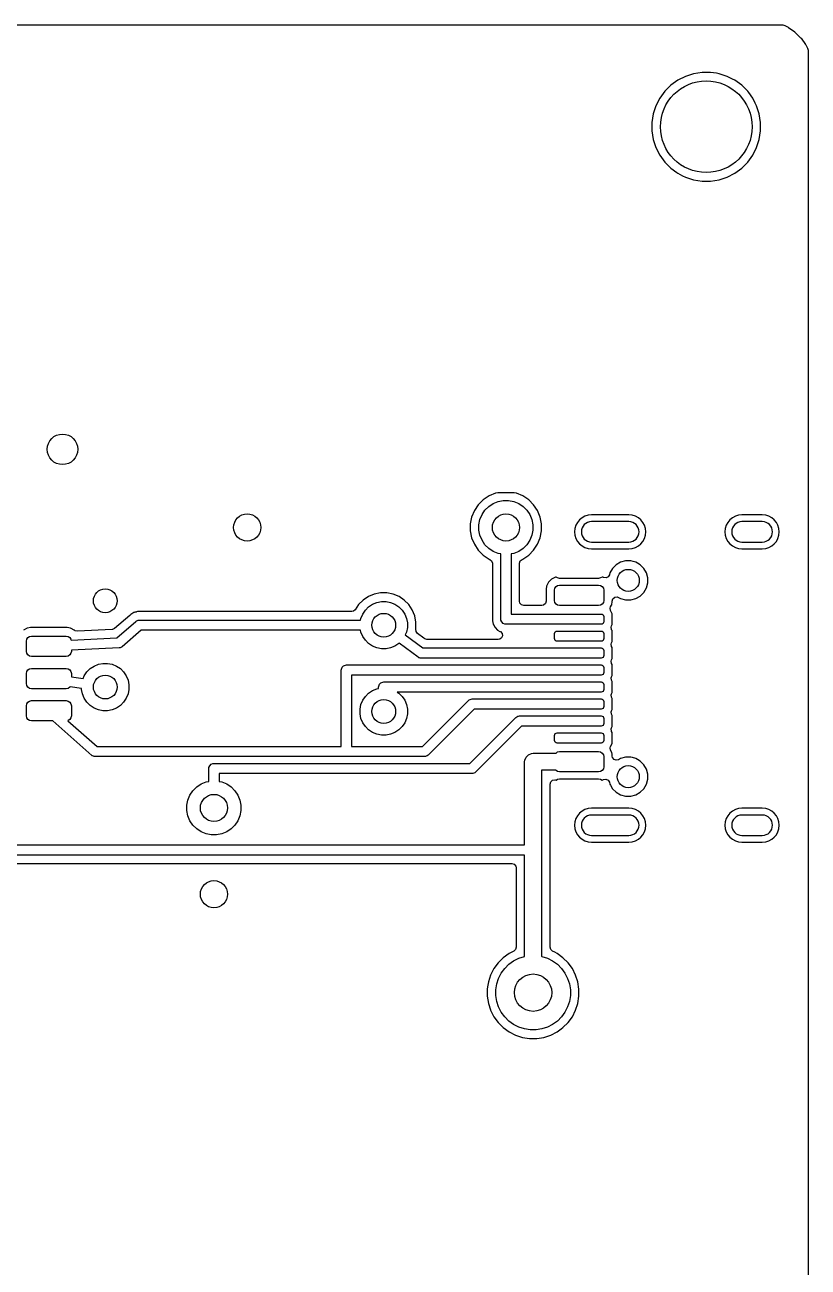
# Model space of a CAD drawing. Header units: millimetres. Extents: x 100.5 to 189.5, y -171.6 to -100.5.
# Drawn here: x 166.43 to 189.5, y -137.08 to -100.5 of the extents above; entities that cross this region are included whole.
import ezdxf

# ---------------------------------------------------------------- set-up
doc = ezdxf.new("R2010")
doc.units = ezdxf.units.MM
doc.layers.add('F.Cu', color=52, linetype='CONTINUOUS', true_color=0xb8bb26)

msp = doc.modelspace()

# ---------------------------------------------------------------- linework, layer by layer
at = {"layer": 'F.Cu', "linetype": 'CONTINUOUS'}
for p, q in [((158.624, -100.5), (188.758445, -100.5)), ((188.758445, -100.5), (188.817872, -100.515168)), ((188.817872, -100.515168), (188.911036, -100.566039)), ((188.911036, -100.566039), (188.925919, -100.575604)), ((188.925919, -100.575604), (189.105836, -100.710288)), ((189.105836, -100.710288), (189.119207, -100.721874)), ((189.119207, -100.721874), (189.278125, -100.880792)), ((189.278125, -100.880792), (189.289711, -100.894163)), ((189.289711, -100.894163), (189.424395, -101.07408)), ((189.424395, -101.07408), (189.43396, -101.088963)), ((189.43396, -101.088963), (189.484832, -101.182127)), ((189.484832, -101.182127), (189.5, -101.241554)), ((189.5, -101.241554), (189.5, -170.758445)), ((185.885616, -102.01676), (185.661151, -102.131132)), ((186.125214, -101.93891), (185.885616, -102.01676)), ((186.249626, -101.919205), (186.125214, -101.93891)), ((186.374038, -101.8995), (186.249626, -101.919205)), ((186.625962, -101.8995), (186.374038, -101.8995)), ((186.804633, -101.927799), (186.625962, -101.8995)), ((186.874785, -101.93891), (186.804633, -101.927799)), ((187.114383, -102.01676), (186.874785, -101.93891)), ((187.268747, -102.095413), (187.114383, -102.01676)), ((185.457345, -102.279205), (185.279205, -102.457345)), ((185.45735, -102.279201), (185.457345, -102.279205)), ((185.661151, -102.131132), (185.45735, -102.279201)), ((187.338845, -102.13113), (187.268747, -102.095413)), ((187.338847, -102.131131), (187.338845, -102.13113)), ((187.338848, -102.131132), (187.338847, -102.131131)), ((187.542649, -102.279201), (187.338848, -102.131132)), ((187.542654, -102.279205), (187.542649, -102.279201)), ((187.720794, -102.457345), (187.542654, -102.279205)), ((185.131132, -102.661151), (185.01676, -102.885616)), ((185.279201, -102.45735), (185.131132, -102.661151)), ((185.279205, -102.457345), (185.279201, -102.45735)), ((187.720798, -102.45735), (187.720794, -102.457345)), ((187.749267, -102.496535), (187.720798, -102.45735)), ((187.86887, -102.661155), (187.749267, -102.496535)), ((187.941747, -102.804184), (187.86887, -102.661155)), ((184.93891, -103.125214), (184.8995, -103.374038)), ((185.01676, -102.885616), (184.93891, -103.125214)), ((187.983239, -102.885616), (187.941747, -102.804184)), ((187.983239, -102.885618), (187.983239, -102.885616)), ((187.983241, -102.885621), (187.983239, -102.885618)), ((188.06109, -103.125215), (187.983241, -102.885621)), ((188.1005, -103.374038), (188.06109, -103.125215)), ((184.8995, -103.374038), (184.8995, -103.625961)), ((188.1005, -103.625962), (188.1005, -103.374038)), ((184.8995, -103.625961), (184.93891, -103.874785)), ((184.93891, -103.874785), (185.01676, -104.114383)), ((187.983241, -104.114379), (188.06109, -103.874785)), ((188.06109, -103.874785), (188.1005, -103.625962)), ((185.01676, -104.114383), (185.131132, -104.338848)), ((187.86887, -104.338845), (187.983241, -104.114379)), ((185.131132, -104.338848), (185.279201, -104.542649)), ((185.279201, -104.542649), (185.279205, -104.542654)), ((185.279205, -104.542654), (185.457345, -104.720794)), ((187.542656, -104.720793), (187.720793, -104.542656)), ((187.720793, -104.542656), (187.86887, -104.338845)), ((185.457345, -104.720794), (185.45735, -104.720798)), ((185.45735, -104.720798), (185.635117, -104.849952)), ((185.635117, -104.849952), (185.661155, -104.86887)), ((185.661155, -104.86887), (185.804184, -104.941747)), ((185.804184, -104.941747), (185.885616, -104.983239)), ((185.885616, -104.983239), (185.885618, -104.983239)), ((185.885618, -104.983239), (185.885621, -104.983241)), ((185.885621, -104.983241), (186.125215, -105.06109)), ((186.874785, -105.06109), (187.114379, -104.983241)), ((187.114379, -104.983241), (187.338845, -104.86887)), ((187.338845, -104.86887), (187.542656, -104.720793)), ((186.125215, -105.06109), (186.374038, -105.1005)), ((186.374038, -105.1005), (186.374039, -105.1005)), ((186.374039, -105.1005), (186.625961, -105.1005)), ((186.625961, -105.1005), (186.625962, -105.1005)), ((186.625962, -105.1005), (186.874785, -105.06109)), ((179.930342, -114.484024), (179.784024, -114.630342)), ((180.102403, -114.369058), (179.930342, -114.484024)), ((180.293579, -114.28987), (180.102403, -114.369058)), ((180.293587, -114.289868), (180.293579, -114.28987)), ((180.359787, -114.2767), (180.293587, -114.289868)), ((180.840212, -114.2767), (180.359787, -114.2767)), ((180.367772, -114.534448), (180.521586, -114.503852)), ((180.521586, -114.503852), (180.678414, -114.503852)), ((180.678414, -114.503852), (180.832228, -114.534448)), ((180.906412, -114.289868), (180.840212, -114.2767)), ((180.90642, -114.28987), (180.906412, -114.289868)), ((181.097598, -114.369059), (180.90642, -114.28987)), ((181.183626, -114.426541), (181.097598, -114.369059)), ((181.269657, -114.484024), (181.183626, -114.426541)), ((181.415975, -114.630342), (181.269657, -114.484024)), ((179.669058, -114.802403), (179.58987, -114.993579)), ((179.784024, -114.630342), (179.669058, -114.802403)), ((179.894463, -114.922883), (179.981592, -114.792485)), ((179.981592, -114.792485), (180.092485, -114.681592)), ((180.092485, -114.681592), (180.222883, -114.594463)), ((180.222883, -114.594463), (180.367772, -114.534448)), ((180.832228, -114.534448), (180.977117, -114.594463)), ((180.977117, -114.594463), (181.107515, -114.681592)), ((181.107515, -114.681592), (181.218408, -114.792485)), ((181.218408, -114.792485), (181.305537, -114.922883)), ((181.415977, -114.630345), (181.415975, -114.630342)), ((181.530941, -114.802402), (181.415977, -114.630345)), ((181.61013, -114.99358), (181.530941, -114.802402)), ((179.589868, -114.993587), (179.5495, -115.19653)), ((179.5495, -115.19653), (179.5495, -115.403469)), ((179.58987, -114.993579), (179.589868, -114.993587)), ((179.803852, -115.221586), (179.834448, -115.067772)), ((179.803852, -115.378414), (179.803852, -115.221586)), ((179.834448, -115.067772), (179.894463, -114.922883)), ((181.305537, -114.922883), (181.365552, -115.067772)), ((181.365552, -115.067772), (181.396148, -115.221586)), ((181.396148, -115.221586), (181.396148, -115.378414)), ((181.6505, -115.196535), (181.61013, -114.99358)), ((181.6505, -115.403465), (181.6505, -115.196535)), ((184.22, -114.93), (183.12, -114.93)), ((184.22, -115.13), (183.12, -115.13)), ((188.15, -114.93), (187.55, -114.93)), ((188.15, -115.13), (187.55, -115.13)), ((179.5495, -115.403469), (179.589868, -115.606412)), ((179.834448, -115.532228), (179.803852, -115.378414)), ((179.894463, -115.677117), (179.834448, -115.532228)), ((181.365552, -115.532228), (181.305537, -115.677117)), ((181.396148, -115.378414), (181.365552, -115.532228)), ((181.61013, -115.60642), (181.6505, -115.403465)), ((179.589868, -115.606412), (179.58987, -115.60642)), ((179.58987, -115.60642), (179.669058, -115.797596)), ((179.669058, -115.797596), (179.784024, -115.969657)), ((179.981592, -115.807515), (179.894463, -115.677117)), ((180.092485, -115.918408), (179.981592, -115.807515)), ((180.222883, -116.005537), (180.092485, -115.918408)), ((181.107515, -115.918408), (180.977117, -116.005537)), ((181.218408, -115.807515), (181.107515, -115.918408)), ((181.305537, -115.677117), (181.218408, -115.807515)), ((181.415977, -115.969655), (181.530941, -115.797598)), ((181.530941, -115.797598), (181.61013, -115.60642)), ((183.12, -115.73), (184.22, -115.73)), ((183.12, -115.93), (184.22, -115.93)), ((187.55, -115.73), (188.15, -115.73)), ((187.55, -115.93), (188.15, -115.93)), ((179.784024, -115.969657), (179.930342, -116.115975)), ((179.930342, -116.115975), (179.930345, -116.115977)), ((179.930345, -116.115977), (180.102402, -116.230941)), ((180.102402, -116.230941), (180.122952, -116.239453)), ((180.122952, -116.239453), (180.177356, -116.283293)), ((180.177356, -116.283293), (180.199421, -116.349587)), ((180.367772, -116.065552), (180.222883, -116.005537)), ((180.45, -116.081908), (180.367772, -116.065552)), ((180.45, -118), (180.45, -116.081908)), ((180.832228, -116.065552), (180.75, -116.081908)), ((180.75, -116.081908), (180.75, -117.85)), ((180.977117, -116.005537), (180.832228, -116.065552)), ((181.0005, -116.354014), (181.020185, -116.286975)), ((181.020185, -116.286975), (181.072989, -116.24122)), ((181.072989, -116.24122), (181.077048, -116.239453)), ((181.077048, -116.239453), (181.097598, -116.230941)), ((181.097598, -116.230941), (181.269655, -116.115977)), ((181.269655, -116.115977), (181.415977, -115.969655)), ((183.977863, -116.323719), (183.846635, -116.399485)), ((184.124234, -116.2845), (183.977863, -116.323719)), ((184.275766, -116.2845), (184.124234, -116.2845)), ((184.34895, -116.304109), (184.275766, -116.2845)), ((184.422136, -116.323719), (184.34895, -116.304109)), ((184.474607, -116.354014), (184.422136, -116.323719)), ((180.199421, -116.349587), (180.1995, -116.354014)), ((180.1995, -116.354014), (180.1995, -117.947273)), ((181.0005, -117.4755), (181.0005, -116.354014)), ((183.648494, -116.694686), (183.612128, -116.754347)), ((183.650831, -116.685966), (183.648494, -116.694686)), ((183.663719, -116.637865), (183.650831, -116.685966)), ((183.739485, -116.506635), (183.663719, -116.637865)), ((183.739487, -116.506632), (183.739485, -116.506635)), ((183.846632, -116.399487), (183.739487, -116.506632)), ((183.846635, -116.399485), (183.846632, -116.399487)), ((184.553365, -116.399485), (184.474607, -116.354014)), ((184.660515, -116.506635), (184.553365, -116.399485)), ((184.736281, -116.637865), (184.660515, -116.506635)), ((184.7755, -116.784234), (184.736281, -116.637865)), ((181.794352, -117.024698), (181.7795, -117.118475)), ((181.839667, -116.935765), (181.794352, -117.024698)), ((181.85195, -116.911658), (181.839667, -116.935765)), ((181.851951, -116.911657), (181.85195, -116.911658)), ((181.851954, -116.911652), (181.851951, -116.911657)), ((181.941652, -116.821954), (181.851954, -116.911652)), ((181.941657, -116.821951), (181.941652, -116.821954)), ((181.941658, -116.82195), (181.941657, -116.821951)), ((182.054696, -116.764354), (181.941658, -116.82195)), ((182.041418, -117.092597), (182.073934, -117.043934)), ((182.067519, -116.762323), (182.054696, -116.764354)), ((182.080274, -116.760302), (182.067519, -116.762323)), ((182.073934, -117.043934), (182.122597, -117.011418)), ((182.122597, -116.788582), (182.080274, -116.760302)), ((182.18, -116.8), (182.122597, -116.788582)), ((182.122597, -117.011418), (182.18, -117)), ((183.33, -116.8), (182.18, -116.8)), ((182.18, -117), (183.33, -117)), ((183.387403, -116.788582), (183.33, -116.8)), ((183.33, -117), (183.387403, -117.011418)), ((183.429726, -116.760301), (183.387403, -116.788582)), ((183.387403, -117.011418), (183.436066, -117.043934)), ((183.455301, -116.764352), (183.429726, -116.760301)), ((183.436066, -117.043934), (183.468582, -117.092597)), ((183.455302, -116.764353), (183.455301, -116.764352)), ((183.472426, -116.773078), (183.455302, -116.764353)), ((183.479906, -116.77658), (183.472426, -116.773078)), ((183.549281, -116.784875), (183.479906, -116.77658)), ((183.612128, -116.754347), (183.549281, -116.784875)), ((184.736281, -117.082135), (184.7755, -116.935766)), ((184.7755, -116.935766), (184.7755, -116.784234)), ((176.549762, -117.337681), (176.394092, -117.441697)), ((176.549771, -117.337676), (176.549762, -117.337681)), ((176.722748, -117.266027), (176.549771, -117.337676)), ((176.722756, -117.266025), (176.722748, -117.266027)), ((176.906379, -117.2295), (176.722756, -117.266025)), ((176.906384, -117.2295), (176.906379, -117.2295)), ((177.093616, -117.2295), (176.906384, -117.2295)), ((177.09362, -117.2295), (177.093616, -117.2295)), ((177.277243, -117.266025), (177.09362, -117.2295)), ((177.277251, -117.266027), (177.277243, -117.266025)), ((177.450228, -117.337676), (177.277251, -117.266027)), ((177.450237, -117.337681), (177.450228, -117.337676)), ((177.605907, -117.441697), (177.450237, -117.337681)), ((181.7795, -117.118475), (181.779501, -117.4755)), ((182.03, -117.15), (182.041418, -117.092597)), ((182.03, -117.45), (182.03, -117.15)), ((183.468582, -117.092597), (183.48, -117.15)), ((183.48, -117.15), (183.48, -117.45)), ((183.730499, -117.468242), (183.75018, -117.401205)), ((183.75018, -117.401205), (183.802981, -117.355447)), ((183.802981, -117.355447), (183.872139, -117.3455)), ((183.872139, -117.3455), (183.916499, -117.360852)), ((183.916499, -117.360852), (183.977861, -117.396279)), ((183.977861, -117.396279), (183.977862, -117.396279)), ((183.977862, -117.396279), (183.977865, -117.396281)), ((183.977865, -117.396281), (184.124234, -117.4355)), ((184.275766, -117.4355), (184.422135, -117.396281)), ((184.422135, -117.396281), (184.553365, -117.320515)), ((184.553365, -117.320515), (184.660515, -117.213365)), ((184.660515, -117.213365), (184.736281, -117.082135)), ((169.672385, -117.796731), (169.670024, -117.797878)), ((169.672397, -117.796726), (169.672385, -117.796731)), ((169.705806, -117.790284), (169.672397, -117.796726)), ((169.714418, -117.788303), (169.705806, -117.790284)), ((169.74727, -117.7795), (169.714418, -117.788303)), ((169.74989, -117.7795), (169.74727, -117.7795)), ((169.773369, -117.777257), (169.74989, -117.7795)), ((169.77594, -117.77676), (169.773369, -117.777257)), ((169.809878, -117.779185), (169.77594, -117.77676)), ((169.818712, -117.7795), (169.809878, -117.779185)), ((176.058169, -117.7795), (169.818712, -117.7795)), ((176.107659, -117.769196), (176.058169, -117.7795)), ((176.161271, -117.724391), (176.107659, -117.769196)), ((176.261697, -117.574092), (176.161271, -117.724391)), ((176.2617, -117.574088), (176.261697, -117.574092)), ((176.394088, -117.4417), (176.2617, -117.574088)), ((176.382655, -117.850022), (176.458893, -117.735925)), ((176.394092, -117.441697), (176.394088, -117.4417)), ((176.458893, -117.735925), (176.555925, -117.638893)), ((176.555925, -117.638893), (176.670022, -117.562655)), ((176.670022, -117.562655), (176.796801, -117.510142)), ((176.796801, -117.510142), (176.931388, -117.483371)), ((176.931388, -117.483371), (177.068612, -117.483371)), ((177.068612, -117.483371), (177.203199, -117.510142)), ((177.203199, -117.510142), (177.329978, -117.562655)), ((177.329978, -117.562655), (177.444075, -117.638893)), ((177.444075, -117.638893), (177.541107, -117.735925)), ((177.541107, -117.735925), (177.617345, -117.850022)), ((177.605911, -117.4417), (177.605907, -117.441697)), ((177.738299, -117.574088), (177.605911, -117.4417)), ((177.738302, -117.574092), (177.738299, -117.574088)), ((177.842318, -117.729762), (177.738302, -117.574092)), ((177.842321, -117.729768), (177.842318, -117.729762)), ((177.842322, -117.729769), (177.842321, -117.729768)), ((177.913973, -117.902749), (177.842322, -117.729769)), ((181.011706, -117.527011), (181.0005, -117.4755)), ((181.057461, -117.579815), (181.011706, -117.527011)), ((181.1245, -117.5995), (181.057461, -117.579815)), ((181.655501, -117.5995), (181.1245, -117.5995)), ((181.707013, -117.588294), (181.655501, -117.5995)), ((181.759817, -117.542539), (181.707013, -117.588294)), ((181.779501, -117.4755), (181.759817, -117.542539)), ((182.041418, -117.507403), (182.03, -117.45)), ((182.073934, -117.556066), (182.041418, -117.507403)), ((182.122597, -117.588582), (182.073934, -117.556066)), ((182.18, -117.6), (182.122597, -117.588582)), ((183.33, -117.6), (182.18, -117.6)), ((183.387403, -117.588582), (183.33, -117.6)), ((183.436066, -117.556066), (183.387403, -117.588582)), ((183.468582, -117.507403), (183.436066, -117.556066)), ((183.48, -117.45), (183.468582, -117.507403)), ((183.670895, -117.678439), (183.683285, -117.638815)), ((183.681386, -117.747515), (183.670895, -117.678439)), ((183.724259, -117.839455), (183.681386, -117.747515)), ((183.683285, -117.638815), (183.709027, -117.588294)), ((183.709027, -117.588294), (183.715646, -117.575304)), ((183.715646, -117.575302), (183.715647, -117.575301)), ((183.715646, -117.575304), (183.715646, -117.575302)), ((183.715647, -117.575301), (183.730499, -117.481526)), ((183.7305, -117.481519), (183.730499, -117.468242)), ((183.730499, -117.481525), (183.7305, -117.481519)), ((183.730499, -117.481526), (183.730499, -117.481525)), ((184.124234, -117.4355), (184.124236, -117.4355)), ((184.124236, -117.4355), (184.275764, -117.4355)), ((184.275764, -117.4355), (184.275766, -117.4355)), ((169.523552, -117.889606), (169.074715, -118.278599)), ((169.140944, -118.552687), (169.70176, -118.066647)), ((169.530018, -117.883587), (169.523552, -117.889606)), ((169.554089, -117.859518), (169.530018, -117.883587)), ((169.55637, -117.858201), (169.554089, -117.859518)), ((169.57555, -117.844542), (169.55637, -117.858201)), ((169.577543, -117.842814), (169.57555, -117.844542)), ((169.577548, -117.842811), (169.577543, -117.842814)), ((169.60814, -117.827948), (169.577548, -117.842811)), ((169.61595, -117.823803), (169.60814, -117.827948)), ((169.645409, -117.806794), (169.61595, -117.823803)), ((169.645417, -117.806791), (169.645409, -117.806794)), ((169.647951, -117.806112), (169.645417, -117.806791)), ((169.670024, -117.797878), (169.647951, -117.806112)), ((169.70176, -118.066647), (169.713863, -118.05808)), ((169.713863, -118.05808), (169.716664, -118.05528)), ((169.716664, -118.05528), (169.719451, -118.054125)), ((169.719451, -118.054125), (169.725762, -118.049659)), ((169.725762, -118.049659), (169.748548, -118.042072)), ((169.748548, -118.042072), (169.770736, -118.032882)), ((169.770736, -118.032882), (169.778429, -118.032124)), ((169.778429, -118.032124), (169.781293, -118.031171)), ((169.781293, -118.031171), (169.785243, -118.031453)), ((169.785243, -118.031453), (169.8, -118.03)), ((169.8, -118.03), (176.31956, -118.03)), ((176.31956, -118.03), (176.330142, -117.976801)), ((176.330142, -117.976801), (176.382655, -117.850022)), ((177.617345, -117.850022), (177.669858, -117.976801)), ((177.669858, -117.976801), (177.696629, -118.111388)), ((177.696629, -118.111388), (177.696629, -118.248612)), ((177.9505, -118.086384), (177.913973, -117.902749)), ((177.9505, -118.273616), (177.9505, -118.086384)), ((180.1995, -117.947273), (180.1995, -118.052727)), ((180.1995, -118.052727), (180.224733, -118.146897)), ((180.224733, -118.146897), (180.226793, -118.154586)), ((180.226793, -118.154586), (180.226794, -118.154589)), ((180.226794, -118.154589), (180.230233, -118.160545)), ((180.230233, -118.160545), (180.27952, -118.245913)), ((180.452882, -118.029264), (180.45, -118)), ((180.47528, -118.083336), (180.452882, -118.029264)), ((180.516664, -118.12472), (180.47528, -118.083336)), ((180.570736, -118.147118), (180.516664, -118.12472)), ((180.6, -118.15), (180.570736, -118.147118)), ((182.105, -118.15), (180.6, -118.15)), ((180.75, -117.85), (182.755, -117.85)), ((183.405, -118.15), (182.105, -118.15)), ((182.755, -117.85), (183.405, -117.85)), ((183.405, -117.85), (183.433701, -117.855709)), ((183.433701, -118.144291), (183.405, -118.15)), ((183.433701, -117.855709), (183.458033, -117.871967)), ((183.458033, -118.128033), (183.433701, -118.144291)), ((183.458033, -117.871967), (183.474291, -117.896299)), ((183.474291, -118.103701), (183.458033, -118.128033)), ((183.474291, -117.896299), (183.48, -117.925)), ((183.48, -118.075), (183.474291, -118.103701)), ((183.48, -117.925), (183.48, -118.075)), ((183.70698, -118.197599), (183.724259, -118.160545)), ((183.730499, -117.886862), (183.724259, -117.839455)), ((183.724259, -118.160545), (183.7305, -118.113139)), ((183.7305, -118.113139), (183.730499, -117.886862)), ((166.499696, -118.264354), (166.386658, -118.32195)), ((166.512519, -118.262323), (166.499696, -118.264354)), ((166.593482, -118.2495), (166.512519, -118.262323)), ((166.518934, -118.543934), (166.567597, -118.511418)), ((166.567597, -118.511418), (166.625, -118.5)), ((167.681524, -118.2495), (166.593482, -118.2495)), ((166.625, -118.5), (167.65, -118.5)), ((167.65, -118.5), (167.707403, -118.511418)), ((167.775301, -118.264352), (167.681524, -118.2495)), ((167.707403, -118.511418), (167.756066, -118.543934)), ((167.793478, -118.273614), (167.775301, -118.264352)), ((167.888342, -118.32195), (167.793478, -118.273614)), ((167.888345, -118.321953), (167.888342, -118.32195)), ((167.88861, -118.322145), (167.888345, -118.321953)), ((167.914074, -118.341668), (167.88861, -118.322145)), ((167.981988, -118.358083), (167.914074, -118.341668)), ((168.999509, -118.308749), (167.981988, -118.358083)), ((169.011163, -118.30763), (168.999509, -118.308749)), ((169.074715, -118.278599), (169.011163, -118.30763)), ((169.855955, -118.33), (169.29824, -118.813353)), ((176.31956, -118.33), (169.855955, -118.33)), ((176.330142, -118.383199), (176.31956, -118.33)), ((176.382655, -118.509978), (176.330142, -118.383199)), ((176.458893, -118.624075), (176.382655, -118.509978)), ((177.669858, -118.383199), (177.635342, -118.466527)), ((177.635342, -118.466527), (178.149758, -118.85)), ((177.696629, -118.248612), (177.669858, -118.383199)), ((177.945786, -118.297313), (177.9505, -118.273616)), ((177.951309, -118.365071), (177.945786, -118.297313)), ((177.993292, -118.420919), (177.951309, -118.365071)), ((178.183153, -118.562452), (177.993292, -118.420919)), ((180.27952, -118.245913), (180.354087, -118.32048)), ((180.354087, -118.32048), (180.423825, -118.360743)), ((180.423825, -118.360743), (180.43659, -118.368113)), ((180.43659, -118.368113), (180.484806, -118.41868)), ((180.498028, -118.487287), (180.47206, -118.552152)), ((180.484806, -118.41868), (180.498028, -118.487287)), ((182.03, -118.425), (182.035709, -118.396299)), ((182.03, -118.575), (182.03, -118.425)), ((182.035709, -118.396299), (182.051967, -118.371967)), ((182.051967, -118.371967), (182.076299, -118.355709)), ((182.076299, -118.355709), (182.105, -118.35)), ((182.105, -118.35), (183.405, -118.35)), ((183.405, -118.35), (183.433701, -118.355709)), ((183.433701, -118.355709), (183.458033, -118.371967)), ((183.458033, -118.371967), (183.474291, -118.396299)), ((183.474291, -118.396299), (183.48, -118.425)), ((183.48, -118.425), (183.48, -118.575)), ((183.69649, -118.233326), (183.70698, -118.197599)), ((183.706982, -118.302404), (183.69649, -118.233326)), ((183.712405, -118.314034), (183.706982, -118.302404)), ((183.724259, -118.339455), (183.712405, -118.314034)), ((183.730499, -118.386862), (183.724259, -118.339455)), ((183.7305, -118.613139), (183.730499, -118.386862)), ((166.475, -118.65), (166.486418, -118.592597)), ((166.475, -118.95), (166.475, -118.65)), ((166.486418, -118.592597), (166.518934, -118.543934)), ((167.756066, -118.543934), (167.788582, -118.592597)), ((167.788582, -118.592597), (167.793637, -118.618011)), ((167.793637, -118.618011), (169.140944, -118.552687)), ((169.207264, -118.849824), (167.8, -118.918054)), ((169.215535, -118.848602), (169.207264, -118.849824)), ((169.218707, -118.848829), (169.215535, -118.848602)), ((169.222458, -118.84758), (169.218707, -118.848829)), ((169.236354, -118.845528), (169.222458, -118.84758)), ((169.254839, -118.836799), (169.236354, -118.845528)), ((169.274238, -118.830341), (169.254839, -118.836799)), ((169.285704, -118.822225), (169.274238, -118.830341)), ((169.289278, -118.820538), (169.285704, -118.822225)), ((169.291414, -118.818184), (169.289278, -118.820538)), ((169.29824, -118.813353), (169.291414, -118.818184)), ((176.555925, -118.721107), (176.458893, -118.624075)), ((176.670022, -118.797345), (176.555925, -118.721107)), ((176.796801, -118.849858), (176.670022, -118.797345)), ((176.931388, -118.876629), (176.796801, -118.849858)), ((177.068612, -118.876629), (176.931388, -118.876629)), ((177.203199, -118.849858), (177.068612, -118.876629)), ((177.329978, -118.797345), (177.203199, -118.849858)), ((177.444075, -118.721107), (177.329978, -118.797345)), ((177.457239, -118.707942), (177.444075, -118.721107)), ((178.01035, -119.120262), (177.457239, -118.707942)), ((178.149758, -118.85), (182.755, -118.85)), ((178.199873, -118.574916), (178.183153, -118.562452)), ((178.206944, -118.579815), (178.199873, -118.574916)), ((178.273983, -118.5995), (178.206944, -118.579815)), ((180.37459, -118.5995), (178.273983, -118.5995)), ((180.415146, -118.59268), (180.37459, -118.5995)), ((180.47206, -118.552152), (180.415146, -118.59268)), ((182.035709, -118.603701), (182.03, -118.575)), ((182.051967, -118.628033), (182.035709, -118.603701)), ((182.076299, -118.644291), (182.051967, -118.628033)), ((182.105, -118.65), (182.076299, -118.644291)), ((183.405, -118.65), (182.105, -118.65)), ((182.755, -118.85), (183.405, -118.85)), ((183.433701, -118.644291), (183.405, -118.65)), ((183.405, -118.85), (183.433701, -118.855709)), ((183.458033, -118.628033), (183.433701, -118.644291)), ((183.433701, -118.855709), (183.458033, -118.871967)), ((183.474291, -118.603701), (183.458033, -118.628033)), ((183.458033, -118.871967), (183.474291, -118.896299)), ((183.48, -118.575), (183.474291, -118.603701)), ((183.69649, -118.733326), (183.70698, -118.697599)), ((183.706982, -118.802404), (183.69649, -118.733326)), ((183.70698, -118.697599), (183.724259, -118.660545)), ((183.724259, -118.839455), (183.706982, -118.802404)), ((183.724259, -118.660545), (183.7305, -118.613139)), ((183.730499, -118.886862), (183.724259, -118.839455)), ((183.7305, -119.113139), (183.730499, -118.886862)), ((166.486418, -119.007403), (166.475, -118.95)), ((166.518934, -119.056066), (166.486418, -119.007403)), ((166.567597, -119.088582), (166.518934, -119.056066)), ((166.625, -119.1), (166.567597, -119.088582)), ((167.65, -119.1), (166.625, -119.1)), ((167.707403, -119.088582), (167.65, -119.1)), ((167.756066, -119.056066), (167.707403, -119.088582)), ((167.788582, -119.007403), (167.756066, -119.056066)), ((167.8, -118.95), (167.788582, -119.007403)), ((167.8, -118.918054), (167.8, -118.95)), ((178.015021, -119.123077), (178.01035, -119.120262)), ((178.016664, -119.12472), (178.015021, -119.123077)), ((178.020126, -119.126154), (178.016664, -119.12472)), ((178.035535, -119.135441), (178.020126, -119.126154)), ((178.053557, -119.140002), (178.035535, -119.135441)), ((178.070736, -119.147118), (178.053557, -119.140002)), ((178.088639, -119.148881), (178.070736, -119.147118)), ((178.092274, -119.149801), (178.088639, -119.148881)), ((178.094573, -119.149465), (178.092274, -119.149801)), ((178.1, -119.15), (178.094573, -119.149465)), ((182.105, -119.15), (178.1, -119.15)), ((183.405, -119.15), (182.105, -119.15)), ((183.433701, -119.144291), (183.405, -119.15)), ((183.458033, -119.128033), (183.433701, -119.144291)), ((183.474291, -119.103701), (183.458033, -119.128033)), ((183.474291, -118.896299), (183.48, -118.925)), ((183.48, -119.075), (183.474291, -119.103701)), ((183.48, -118.925), (183.48, -119.075)), ((183.69649, -119.233326), (183.70698, -119.197599)), ((183.706982, -119.302404), (183.69649, -119.233326)), ((183.70698, -119.197599), (183.724259, -119.160545)), ((183.724259, -119.160545), (183.7305, -119.113139)), ((166.475, -119.6), (166.486418, -119.542597)), ((166.475, -119.9), (166.475, -119.6)), ((166.486418, -119.542597), (166.518934, -119.493934)), ((166.518934, -119.493934), (166.567597, -119.461418)), ((166.567597, -119.461418), (166.625, -119.45)), ((166.625, -119.45), (167.65, -119.45)), ((167.65, -119.45), (167.707403, -119.461418)), ((167.707403, -119.461418), (167.756066, -119.493934)), ((167.756066, -119.493934), (167.788582, -119.542597)), ((167.788582, -119.542597), (167.8, -119.6)), ((167.8, -119.6), (167.8, -119.697937)), ((168.182655, -119.670022), (168.258893, -119.555925)), ((168.258893, -119.555925), (168.355925, -119.458893)), ((168.355925, -119.458893), (168.470022, -119.382655)), ((168.470022, -119.382655), (168.596801, -119.330142)), ((168.596801, -119.330142), (168.731388, -119.303371)), ((168.731388, -119.303371), (168.868612, -119.303371)), ((168.868612, -119.303371), (169.003199, -119.330142)), ((169.003199, -119.330142), (169.129978, -119.382655)), ((169.129978, -119.382655), (169.244075, -119.458893)), ((169.244075, -119.458893), (169.341107, -119.555925)), ((169.341107, -119.555925), (169.417345, -119.670022)), ((175.75, -119.5), (175.752882, -119.470736)), ((175.75, -121.75), (175.75, -119.5)), ((175.752882, -119.470736), (175.77528, -119.416664)), ((175.77528, -119.416664), (175.816664, -119.37528)), ((175.816664, -119.37528), (175.870736, -119.352882)), ((175.870736, -119.352882), (175.9, -119.35)), ((175.9, -119.35), (182.755, -119.35)), ((182.755, -119.35), (183.405, -119.35)), ((183.405, -119.35), (183.433701, -119.355709)), ((183.433701, -119.355709), (183.458033, -119.371967)), ((183.458033, -119.371967), (183.474291, -119.396299)), ((183.474291, -119.603701), (183.458033, -119.628033)), ((183.474291, -119.396299), (183.48, -119.425)), ((183.48, -119.575), (183.474291, -119.603701)), ((183.48, -119.425), (183.48, -119.575)), ((183.724259, -119.339455), (183.706982, -119.302404)), ((183.730499, -119.386862), (183.724259, -119.339455)), ((183.724259, -119.660545), (183.7305, -119.613139)), ((183.7305, -119.613139), (183.730499, -119.386862)), ((166.486418, -119.957403), (166.475, -119.9)), ((166.518934, -120.006066), (166.486418, -119.957403)), ((167.8, -119.697937), (168.149333, -119.750469)), ((168.149333, -119.750469), (168.182655, -119.670022)), ((169.417345, -119.670022), (169.469858, -119.796801)), ((169.469858, -119.796801), (169.496629, -119.931388)), ((169.496629, -119.931388), (169.496629, -120.068612)), ((182.105, -119.65), (176.05, -119.65)), ((176.05, -119.65), (176.05, -121.75)), ((176.85, -120), (176.852882, -119.970736)), ((176.852882, -119.970736), (176.87528, -119.916664)), ((176.87528, -119.916664), (176.916664, -119.87528)), ((176.916664, -119.87528), (176.970736, -119.852882)), ((176.970736, -119.852882), (177, -119.85)), ((177, -119.85), (182.755, -119.85)), ((183.405, -119.65), (182.105, -119.65)), ((182.755, -119.85), (183.405, -119.85)), ((183.433701, -119.644291), (183.405, -119.65)), ((183.405, -119.85), (183.433701, -119.855709)), ((183.458033, -119.628033), (183.433701, -119.644291)), ((183.433701, -119.855709), (183.458033, -119.871967)), ((183.458033, -119.871967), (183.474291, -119.896299)), ((183.474291, -119.896299), (183.48, -119.925)), ((183.48, -119.925), (183.48, -120.075)), ((183.69649, -119.733326), (183.70698, -119.697599)), ((183.706982, -119.802404), (183.69649, -119.733326)), ((183.70698, -119.697599), (183.724259, -119.660545)), ((183.724259, -119.839455), (183.706982, -119.802404)), ((183.730499, -119.886862), (183.724259, -119.839455)), ((183.7305, -120.113139), (183.730499, -119.886862)), ((166.567597, -120.038582), (166.518934, -120.006066)), ((166.625, -120.05), (166.567597, -120.038582)), ((167.65, -120.05), (166.625, -120.05)), ((167.707403, -120.038582), (167.65, -120.05)), ((167.756066, -120.006066), (167.707403, -120.038582)), ((167.762964, -119.995741), (167.756066, -120.006066)), ((168.103371, -120.04693), (167.762964, -119.995741)), ((168.103371, -120.068612), (168.103371, -120.04693)), ((168.130142, -120.203199), (168.103371, -120.068612)), ((168.182655, -120.329978), (168.130142, -120.203199)), ((168.258893, -120.444075), (168.182655, -120.329978)), ((169.417345, -120.329978), (169.341107, -120.444075)), ((169.469858, -120.203199), (169.417345, -120.329978)), ((169.496629, -120.068612), (169.469858, -120.203199)), ((176.382655, -120.390022), (176.458893, -120.275925)), ((176.458893, -120.275925), (176.555925, -120.178893)), ((176.555925, -120.178893), (176.670022, -120.102655)), ((176.670022, -120.102655), (176.796801, -120.050142)), ((176.796801, -120.050142), (176.85, -120.03956)), ((176.85, -120.03956), (176.85, -120)), ((182.105, -120.15), (177.400834, -120.15)), ((177.400834, -120.15), (177.444075, -120.178893)), ((177.444075, -120.178893), (177.541107, -120.275925)), ((177.541107, -120.275925), (177.617345, -120.390022)), ((179.548339, -120.362159), (179.570736, -120.352882)), ((179.570736, -120.352882), (179.6, -120.35)), ((179.6, -120.35), (182.755, -120.35)), ((183.405, -120.15), (182.105, -120.15)), ((182.755, -120.35), (183.405, -120.35)), ((183.433701, -120.144291), (183.405, -120.15)), ((183.405, -120.35), (183.433701, -120.355709)), ((183.458033, -120.128033), (183.433701, -120.144291)), ((183.433701, -120.355709), (183.458033, -120.371967)), ((183.474291, -120.103701), (183.458033, -120.128033)), ((183.48, -120.075), (183.474291, -120.103701)), ((183.69649, -120.233326), (183.70698, -120.197599)), ((183.706982, -120.302404), (183.69649, -120.233326)), ((183.70698, -120.197599), (183.724259, -120.160545)), ((183.724259, -120.339455), (183.706982, -120.302404)), ((183.724259, -120.160545), (183.7305, -120.113139)), ((183.730499, -120.386862), (183.724259, -120.339455)), ((166.475, -120.55), (166.486418, -120.492597)), ((166.475, -120.85), (166.475, -120.55)), ((166.486418, -120.492597), (166.518934, -120.443934)), ((166.518934, -120.443934), (166.567597, -120.411418)), ((166.567597, -120.411418), (166.625, -120.4)), ((166.625, -120.4), (167.65, -120.4)), ((167.65, -120.4), (167.707403, -120.411418)), ((167.707403, -120.411418), (167.756066, -120.443934)), ((167.756066, -120.443934), (167.788582, -120.492597)), ((167.788582, -120.492597), (167.8, -120.55)), ((167.8, -120.55), (167.8, -120.85)), ((168.355925, -120.541107), (168.258893, -120.444075)), ((168.470022, -120.617345), (168.355925, -120.541107)), ((168.596801, -120.669858), (168.470022, -120.617345)), ((168.731388, -120.696629), (168.596801, -120.669858)), ((168.868612, -120.696629), (168.731388, -120.696629)), ((169.003199, -120.669858), (168.868612, -120.696629)), ((169.129978, -120.617345), (169.003199, -120.669858)), ((169.244075, -120.541107), (169.129978, -120.617345)), ((169.341107, -120.444075), (169.244075, -120.541107)), ((176.303371, -120.651388), (176.330142, -120.516801)), ((176.303371, -120.788612), (176.303371, -120.651388)), ((176.330142, -120.516801), (176.382655, -120.390022)), ((177.617345, -120.390022), (177.669858, -120.516801)), ((177.669858, -120.516801), (177.696629, -120.651388)), ((177.696629, -120.651388), (177.696629, -120.788612)), ((178.137868, -121.75), (179.493934, -120.393934)), ((179.662132, -120.65), (178.306066, -122.006066)), ((179.493934, -120.393934), (179.516665, -120.375279)), ((179.516665, -120.375279), (179.548339, -120.362159)), ((182.105, -120.65), (179.662132, -120.65)), ((183.405, -120.65), (182.105, -120.65)), ((183.433701, -120.644291), (183.405, -120.65)), ((183.458033, -120.628033), (183.433701, -120.644291)), ((183.458033, -120.371967), (183.474291, -120.396299)), ((183.474291, -120.603701), (183.458033, -120.628033)), ((183.474291, -120.396299), (183.48, -120.425)), ((183.48, -120.575), (183.474291, -120.603701)), ((183.48, -120.425), (183.48, -120.575)), ((183.69649, -120.733326), (183.70698, -120.697599)), ((183.70698, -120.697599), (183.724259, -120.660545)), ((183.724259, -120.660545), (183.7305, -120.613139)), ((183.7305, -120.613139), (183.730499, -120.386862)), ((166.486418, -120.907403), (166.475, -120.85)), ((166.518934, -120.956066), (166.486418, -120.907403)), ((166.567597, -120.988582), (166.518934, -120.956066)), ((166.625, -121), (166.567597, -120.988582)), ((167.251175, -121), (166.625, -121)), ((168.400859, -122.012566), (167.251175, -121)), ((167.707403, -120.988582), (167.694928, -120.991063)), ((167.694928, -120.991063), (168.556638, -121.75)), ((167.756066, -120.956066), (167.707403, -120.988582)), ((167.788582, -120.907403), (167.756066, -120.956066)), ((167.8, -120.85), (167.788582, -120.907403)), ((176.330142, -120.923199), (176.303371, -120.788612)), ((176.382655, -121.049978), (176.330142, -120.923199)), ((176.458893, -121.164075), (176.382655, -121.049978)), ((177.617345, -121.049978), (177.541107, -121.164075)), ((177.669858, -120.923199), (177.617345, -121.049978)), ((177.696629, -120.788612), (177.669858, -120.923199)), ((179.537868, -122.25), (180.893934, -120.893934)), ((180.893934, -120.893934), (180.916665, -120.875279)), ((180.916665, -120.875279), (180.948339, -120.862159)), ((180.948339, -120.862159), (180.970736, -120.852882)), ((180.970736, -120.852882), (181, -120.85)), ((181, -120.85), (182.755, -120.85)), ((182.755, -120.85), (183.405, -120.85)), ((183.405, -120.85), (183.433701, -120.855709)), ((183.433701, -120.855709), (183.458033, -120.871967)), ((183.458033, -120.871967), (183.474291, -120.896299)), ((183.474291, -120.896299), (183.48, -120.925)), ((183.48, -121.075), (183.474291, -121.103701)), ((183.48, -120.925), (183.48, -121.075)), ((183.706982, -120.802404), (183.69649, -120.733326)), ((183.724259, -120.839455), (183.706982, -120.802404)), ((183.730499, -120.886862), (183.724259, -120.839455)), ((183.7305, -121.113139), (183.730499, -120.886862)), ((176.555925, -121.261107), (176.458893, -121.164075)), ((176.670022, -121.337345), (176.555925, -121.261107)), ((176.796801, -121.389858), (176.670022, -121.337345)), ((176.931388, -121.416629), (176.796801, -121.389858)), ((177.068612, -121.416629), (176.931388, -121.416629)), ((177.203199, -121.389858), (177.068612, -121.416629)), ((177.329978, -121.337345), (177.203199, -121.389858)), ((177.444075, -121.261107), (177.329978, -121.337345)), ((177.541107, -121.164075), (177.444075, -121.261107)), ((181.062132, -121.15), (179.706066, -122.506066)), ((182.105, -121.15), (181.062132, -121.15)), ((182.03, -121.425), (182.035709, -121.396299)), ((182.03, -121.575), (182.03, -121.425)), ((182.035709, -121.396299), (182.051967, -121.371967)), ((182.051967, -121.371967), (182.076299, -121.355709)), ((182.076299, -121.355709), (182.105, -121.35)), ((183.405, -121.15), (182.105, -121.15)), ((182.105, -121.35), (183.405, -121.35)), ((183.433701, -121.144291), (183.405, -121.15)), ((183.405, -121.35), (183.433701, -121.355709)), ((183.458033, -121.128033), (183.433701, -121.144291)), ((183.433701, -121.355709), (183.458033, -121.371967)), ((183.474291, -121.103701), (183.458033, -121.128033)), ((183.458033, -121.371967), (183.474291, -121.396299)), ((183.474291, -121.396299), (183.48, -121.425)), ((183.48, -121.425), (183.48, -121.575)), ((183.69649, -121.233326), (183.70698, -121.197599)), ((183.706982, -121.302404), (183.69649, -121.233326)), ((183.70698, -121.197599), (183.724259, -121.160545)), ((183.712092, -121.313363), (183.706982, -121.302404)), ((183.724259, -121.339455), (183.712092, -121.313363)), ((183.724259, -121.160545), (183.7305, -121.113139)), ((183.730499, -121.386862), (183.724259, -121.339455)), ((183.7305, -121.613139), (183.730499, -121.386862)), ((168.556638, -121.75), (175.75, -121.75)), ((176.05, -121.75), (178.137868, -121.75)), ((182.035709, -121.603701), (182.03, -121.575)), ((182.051967, -121.628033), (182.035709, -121.603701)), ((182.076299, -121.644291), (182.051967, -121.628033)), ((182.105, -121.65), (182.076299, -121.644291)), ((183.405, -121.65), (182.105, -121.65)), ((183.433701, -121.644291), (183.405, -121.65)), ((183.458033, -121.628033), (183.433701, -121.644291)), ((183.474291, -121.603701), (183.458033, -121.628033)), ((183.48, -121.575), (183.474291, -121.603701)), ((183.670387, -121.792515), (183.681383, -121.752492)), ((183.683283, -121.861181), (183.670387, -121.792515)), ((183.681383, -121.752492), (183.724259, -121.660545)), ((183.724259, -121.660545), (183.7305, -121.613139)), ((168.413889, -122.021945), (168.400859, -122.012566)), ((168.416664, -122.02472), (168.413889, -122.021945)), ((168.419207, -122.025773), (168.416664, -122.02472)), ((168.424725, -122.029745), (168.419207, -122.025773)), ((168.448005, -122.037702), (168.424725, -122.029745)), ((168.470736, -122.047118), (168.448005, -122.037702)), ((168.4775, -122.047784), (168.470736, -122.047118)), ((168.480107, -122.048675), (168.4775, -122.047784)), ((168.484023, -122.048426), (168.480107, -122.048675)), ((168.5, -122.05), (168.484023, -122.048426)), ((175.9, -122.05), (168.5, -122.05)), ((178.2, -122.05), (175.9, -122.05)), ((178.229264, -122.047118), (178.2, -122.05)), ((178.251661, -122.03784), (178.229264, -122.047118)), ((178.283335, -122.024721), (178.251661, -122.03784)), ((178.306066, -122.006066), (178.283335, -122.024721)), ((181.15, -122.2), (181.154804, -122.151227)), ((181.154804, -122.151227), (181.192133, -122.061107)), ((181.192133, -122.061107), (181.261107, -121.992133)), ((181.261107, -121.992133), (181.351227, -121.954804)), ((181.351227, -121.954804), (181.4, -121.95)), ((181.4, -121.95), (182.069881, -121.95)), ((182.069881, -121.95), (182.073934, -121.943934)), ((182.073934, -121.943934), (182.122597, -121.911418)), ((182.122597, -121.911418), (182.18, -121.9)), ((182.18, -121.9), (183.33, -121.9)), ((183.33, -121.9), (183.387403, -121.911418)), ((183.387403, -121.911418), (183.436066, -121.943934)), ((183.436066, -121.943934), (183.468582, -121.992597)), ((183.468582, -121.992597), (183.48, -122.05)), ((183.48, -122.05), (183.48, -122.35)), ((183.715646, -121.924696), (183.683283, -121.861181)), ((183.724375, -121.979815), (183.715646, -121.924696)), ((183.730499, -122.018482), (183.724375, -121.979815)), ((183.730499, -122.031761), (183.730499, -122.018482)), ((183.739381, -122.077847), (183.730499, -122.031761)), ((183.782572, -122.132768), (183.739381, -122.077847)), ((183.848599, -122.155621), (183.782572, -122.132768)), ((183.916499, -122.139148), (183.848599, -122.155621)), ((183.977861, -122.10372), (183.916499, -122.139148)), ((183.977862, -122.10372), (183.977861, -122.10372)), ((183.977864, -122.103719), (183.977862, -122.10372)), ((183.977865, -122.103719), (183.977864, -122.103719)), ((184.124234, -122.0645), (183.977865, -122.103719)), ((184.275766, -122.0645), (184.124234, -122.0645)), ((184.325578, -122.077847), (184.275766, -122.0645)), ((184.422136, -122.103719), (184.325578, -122.077847)), ((184.472449, -122.132768), (184.422136, -122.103719)), ((184.553365, -122.179485), (184.472449, -122.132768)), ((184.660515, -122.286635), (184.553365, -122.179485)), ((171.85, -122.4), (171.852882, -122.370736)), ((171.85, -122.778091), (171.85, -122.4)), ((171.852882, -122.370736), (171.87528, -122.316664)), ((171.87528, -122.316664), (171.916664, -122.27528)), ((171.916664, -122.27528), (171.970736, -122.252882)), ((171.970736, -122.252882), (172, -122.25)), ((172, -122.25), (179.537868, -122.25)), ((179.6, -122.55), (172.15, -122.55)), ((172.15, -122.55), (172.15, -122.778091)), ((179.629264, -122.547118), (179.6, -122.55)), ((179.651661, -122.53784), (179.629264, -122.547118)), ((179.683335, -122.524721), (179.651661, -122.53784)), ((179.706066, -122.506066), (179.683335, -122.524721)), ((181.15, -124.65), (181.15, -122.2)), ((182.069881, -122.45), (181.65, -122.45)), ((181.65, -122.45), (181.65, -127.929317)), ((182.073934, -122.456066), (182.069881, -122.45)), ((182.122597, -122.488582), (182.073934, -122.456066)), ((182.18, -122.5), (182.122597, -122.488582)), ((183.33, -122.5), (182.18, -122.5)), ((183.387403, -122.488582), (183.33, -122.5)), ((183.436066, -122.456066), (183.387403, -122.488582)), ((183.468582, -122.407403), (183.436066, -122.456066)), ((183.48, -122.35), (183.468582, -122.407403)), ((184.736281, -122.417865), (184.660515, -122.286635)), ((184.7755, -122.564234), (184.736281, -122.417865)), ((171.492485, -122.941592), (171.622883, -122.854463)), ((171.622883, -122.854463), (171.767772, -122.794448)), ((171.767772, -122.794448), (171.85, -122.778091)), ((172.15, -122.778091), (172.232228, -122.794448)), ((172.232228, -122.794448), (172.377117, -122.854463)), ((172.377117, -122.854463), (172.507515, -122.941592)), ((181.9005, -122.856216), (181.920185, -122.789177)), ((181.9005, -127.663328), (181.9005, -122.856216)), ((181.920185, -122.789177), (181.972989, -122.743422)), ((181.972989, -122.743422), (182.042147, -122.733478)), ((182.042147, -122.733478), (182.045051, -122.734153)), ((182.045051, -122.734153), (182.045057, -122.73412)), ((182.045057, -122.73412), (182.080274, -122.739697)), ((182.080274, -122.739697), (182.122597, -122.711418)), ((182.122597, -122.711418), (182.18, -122.7)), ((182.18, -122.7), (183.33, -122.7)), ((183.33, -122.7), (183.387403, -122.711418)), ((183.387403, -122.711418), (183.429724, -122.739696)), ((183.429724, -122.739696), (183.455304, -122.735646)), ((183.455304, -122.735646), (183.472425, -122.726921)), ((183.472425, -122.726921), (183.541089, -122.714025)), ((183.541089, -122.714025), (183.605831, -122.740299)), ((183.605831, -122.740299), (183.646089, -122.797404)), ((183.646089, -122.797404), (183.648494, -122.805313)), ((183.648494, -122.805313), (183.663719, -122.862136)), ((183.663719, -122.862136), (183.680004, -122.890342)), ((183.680004, -122.890342), (183.739485, -122.993365)), ((184.660515, -122.993365), (184.736281, -122.862135)), ((184.736281, -122.862135), (184.7755, -122.715766)), ((184.7755, -122.715766), (184.7755, -122.564234)), ((171.234448, -123.327772), (171.294463, -123.182883)), ((171.294463, -123.182883), (171.381592, -123.052485)), ((171.381592, -123.052485), (171.492485, -122.941592)), ((172.507515, -122.941592), (172.618408, -123.052485)), ((172.618408, -123.052485), (172.705537, -123.182883)), ((172.705537, -123.182883), (172.765552, -123.327772)), ((183.739485, -122.993365), (183.846635, -123.100515)), ((183.846635, -123.100515), (183.977865, -123.176281)), ((183.977865, -123.176281), (184.124234, -123.2155)), ((184.124234, -123.2155), (184.124236, -123.2155)), ((184.124236, -123.2155), (184.275764, -123.2155)), ((184.275764, -123.2155), (184.275766, -123.2155)), ((184.275766, -123.2155), (184.422135, -123.176281)), ((184.422135, -123.176281), (184.553365, -123.100515)), ((184.553365, -123.100515), (184.660515, -122.993365)), ((171.203852, -123.481586), (171.234448, -123.327772)), ((171.203852, -123.638414), (171.203852, -123.481586)), ((171.234448, -123.792228), (171.203852, -123.638414)), ((172.765552, -123.327772), (172.796148, -123.481586)), ((172.796148, -123.638414), (172.765552, -123.792228)), ((172.796148, -123.481586), (172.796148, -123.638414)), ((184.22, -123.57), (183.12, -123.57)), ((188.15, -123.57), (187.55, -123.57)), ((171.294463, -123.937117), (171.234448, -123.792228)), ((171.381592, -124.067515), (171.294463, -123.937117)), ((172.705537, -123.937117), (172.618408, -124.067515)), ((172.765552, -123.792228), (172.705537, -123.937117)), ((184.22, -123.77), (183.12, -123.77)), ((188.15, -123.77), (187.55, -123.77)), ((171.492485, -124.178408), (171.381592, -124.067515)), ((171.622883, -124.265537), (171.492485, -124.178408)), ((171.767772, -124.325552), (171.622883, -124.265537)), ((171.921586, -124.356148), (171.767772, -124.325552)), ((172.078414, -124.356148), (171.921586, -124.356148)), ((172.232228, -124.325552), (172.078414, -124.356148)), ((172.377117, -124.265537), (172.232228, -124.325552)), ((172.507515, -124.178408), (172.377117, -124.265537)), ((172.618408, -124.067515), (172.507515, -124.178408)), ((183.12, -124.37), (184.22, -124.37)), ((187.55, -124.37), (188.15, -124.37)), ((166.15, -124.65), (181.15, -124.65)), ((183.12, -124.57), (184.22, -124.57)), ((187.55, -124.57), (188.15, -124.57)), ((181.15, -124.95), (166, -124.95)), ((181.15, -127.929317), (181.15, -124.95)), ((165.947273, -125.2005), (180.7755, -125.2005)), ((180.7755, -125.2005), (180.842539, -125.220185)), ((180.842539, -125.220185), (180.888294, -125.272989)), ((180.888294, -125.272989), (180.8995, -125.3245)), ((180.8995, -125.3245), (180.8995, -127.663328)), ((180.8995, -127.663328), (180.879815, -127.730367)), ((181.917409, -127.725838), (181.9005, -127.663328)), ((180.520213, -127.96989), (180.36989, -128.120213)), ((180.69218, -127.844951), (180.520213, -127.96989)), ((180.831795, -127.773813), (180.69218, -127.844951)), ((180.825252, -128.062096), (180.979048, -127.983733)), ((180.879815, -127.730367), (180.831795, -127.773813)), ((180.979048, -127.983733), (181.14321, -127.930393)), ((181.14321, -127.930393), (181.15, -127.929317)), ((181.65, -127.929317), (181.65679, -127.930393)), ((181.65679, -127.930393), (181.820952, -127.983733)), ((181.820952, -127.983733), (181.974748, -128.062096)), ((181.968205, -127.773813), (181.917409, -127.725838)), ((182.037464, -127.809103), (181.968205, -127.773813)), ((182.107816, -127.844949), (182.037464, -127.809103)), ((182.107818, -127.84495), (182.107816, -127.844949)), ((182.107819, -127.844951), (182.107818, -127.84495)), ((182.279786, -127.96989), (182.107819, -127.844951)), ((182.430109, -128.120213), (182.279786, -127.96989)), ((180.244951, -128.292179), (180.148444, -128.481585)), ((180.36989, -128.120213), (180.244951, -128.292179)), ((180.462096, -128.425252), (180.563553, -128.285607)), ((180.563553, -128.285607), (180.685607, -128.163553)), ((180.685607, -128.163553), (180.825252, -128.062096)), ((181.974748, -128.062096), (182.114393, -128.163553)), ((182.114393, -128.163553), (182.236447, -128.285607)), ((182.236447, -128.285607), (182.337904, -128.425252)), ((182.555048, -128.292179), (182.430109, -128.120213)), ((182.555049, -128.292181), (182.555048, -128.292179)), ((182.555051, -128.292184), (182.555049, -128.292181)), ((182.651557, -128.481588), (182.555051, -128.292184)), ((180.082753, -128.68376), (180.059442, -128.830941)), ((180.148444, -128.481585), (180.082753, -128.68376)), ((180.303391, -128.913695), (180.330393, -128.74321)), ((180.330393, -128.74321), (180.383733, -128.579048)), ((180.383733, -128.579048), (180.462096, -128.425252)), ((182.337904, -128.425252), (182.416267, -128.579048)), ((182.416267, -128.579048), (182.469607, -128.74321)), ((182.469607, -128.74321), (182.496609, -128.913695)), ((182.717246, -128.683757), (182.651557, -128.481588)), ((182.7505, -128.893713), (182.717246, -128.683757)), ((180.059442, -128.830941), (180.0495, -128.893713)), ((180.0495, -128.893713), (180.0495, -129.106287)), ((180.0495, -129.106287), (180.082754, -129.316243)), ((180.303391, -129.086305), (180.303391, -128.913695)), ((180.330393, -129.25679), (180.303391, -129.086305)), ((182.496609, -129.086305), (182.469607, -129.25679)), ((182.496609, -128.913695), (182.496609, -129.086305)), ((182.717246, -129.316243), (182.7505, -129.106287)), ((182.7505, -129.106287), (182.7505, -128.893713)), ((180.082754, -129.316243), (180.143241, -129.502403)), ((180.143241, -129.502403), (180.148444, -129.518414)), ((180.383733, -129.420952), (180.330393, -129.25679)), ((180.462096, -129.574748), (180.383733, -129.420952)), ((182.416267, -129.420952), (182.337904, -129.574748)), ((182.469607, -129.25679), (182.416267, -129.420952)), ((182.651557, -129.518412), (182.717246, -129.316243)), ((180.148444, -129.518414), (180.244951, -129.70782)), ((180.244951, -129.70782), (180.36989, -129.879786)), ((180.563553, -129.714393), (180.462096, -129.574748)), ((180.685607, -129.836447), (180.563553, -129.714393)), ((180.825252, -129.937904), (180.685607, -129.836447)), ((182.114393, -129.836447), (181.974748, -129.937904)), ((182.236447, -129.714393), (182.114393, -129.836447)), ((182.337904, -129.574748), (182.236447, -129.714393)), ((182.430109, -129.879786), (182.555048, -129.70782)), ((182.555047, -129.70782), (182.555051, -129.707816)), ((182.555048, -129.70782), (182.555047, -129.70782)), ((182.555051, -129.707816), (182.651557, -129.518412)), ((180.36989, -129.879786), (180.520213, -130.030109)), ((180.520213, -130.030109), (180.692179, -130.155048)), ((180.692179, -130.155048), (180.692181, -130.155049)), ((180.692181, -130.155049), (180.692184, -130.155051)), ((180.692184, -130.155051), (180.881588, -130.251557)), ((180.979048, -130.016267), (180.825252, -129.937904)), ((181.14321, -130.069607), (180.979048, -130.016267)), ((181.313695, -130.096609), (181.14321, -130.069607)), ((181.486305, -130.096609), (181.313695, -130.096609)), ((181.65679, -130.069607), (181.486305, -130.096609)), ((181.820952, -130.016267), (181.65679, -130.069607)), ((181.974748, -129.937904), (181.820952, -130.016267)), ((181.918412, -130.251557), (182.107816, -130.155051)), ((182.107816, -130.155051), (182.226175, -130.069059)), ((182.226175, -130.069059), (182.279786, -130.030109)), ((182.279786, -130.030109), (182.279788, -130.030106)), ((182.279788, -130.030106), (182.279792, -130.030104)), ((182.279792, -130.030104), (182.430104, -129.879792)), ((182.430104, -129.879792), (182.430106, -129.879788)), ((182.430106, -129.879788), (182.430109, -129.879786)), ((180.881588, -130.251557), (181.083757, -130.317246)), ((181.083757, -130.317246), (181.293713, -130.3505)), ((181.293713, -130.3505), (181.293714, -130.3505)), ((181.293714, -130.3505), (181.506286, -130.3505)), ((181.506286, -130.3505), (181.506287, -130.3505)), ((181.506287, -130.3505), (181.716243, -130.317246)), ((181.716243, -130.317246), (181.918412, -130.251557))]:
    msp.add_line(p, q, dxfattribs=at)
at = {"layer": 'F.Cu'}
for centre, radius in [((186.5, -103.5), 1.35), ((186.5, -103.5), 1.349999), ((167.54, -113), 0.45), ((167.54, -113), 0.45), ((172.98, -115.3), 0.4), ((172.98, -115.3), 0.4), ((180.6, -115.3), 0.4), ((180.6, -115.3), 0.4), ((184.2, -116.86), 0.325), ((184.2, -116.86), 0.324999), ((168.8, -117.46), 0.35), ((168.8, -117.46), 0.35), ((177, -118.18), 0.35), ((177, -118.18), 0.35), ((168.8, -120), 0.35), ((168.8, -120), 0.35), ((177, -120.72), 0.35), ((177, -120.72), 0.35), ((184.2, -122.64), 0.325), ((184.2, -122.64), 0.324999), ((172, -123.56), 0.4), ((172, -123.56), 0.4), ((172, -126.1), 0.4), ((172, -126.1), 0.4), ((181.4, -129), 0.55), ((181.4, -129), 0.55)]:
    msp.add_circle(centre, radius, dxfattribs=at)
for centre, radius, start, end in [((183.12, -115.43), 0.5, 90, 270), ((183.12, -115.43), 0.3, 90, 270), ((184.22, -115.43), 0.5, -90, 90), ((184.22, -115.43), 0.3, -90, 90), ((187.55, -115.43), 0.5, 90, 270), ((187.55, -115.43), 0.3, 90, 270), ((188.15, -115.43), 0.5, -90, 90), ((188.15, -115.43), 0.3, -90, 90), ((183.12, -124.07), 0.5, 90, 270), ((184.22, -124.07), 0.5, -90, 90), ((187.55, -124.07), 0.5, 90, 270), ((188.15, -124.07), 0.5, -90, 90), ((183.12, -124.07), 0.3, 90, 270), ((184.22, -124.07), 0.3, -90, 90), ((187.55, -124.07), 0.3, 90, 270), ((188.15, -124.07), 0.3, -90, 90)]:
    msp.add_arc(centre, radius, start, end, dxfattribs=at)

doc.saveas('drawing.dxf')
